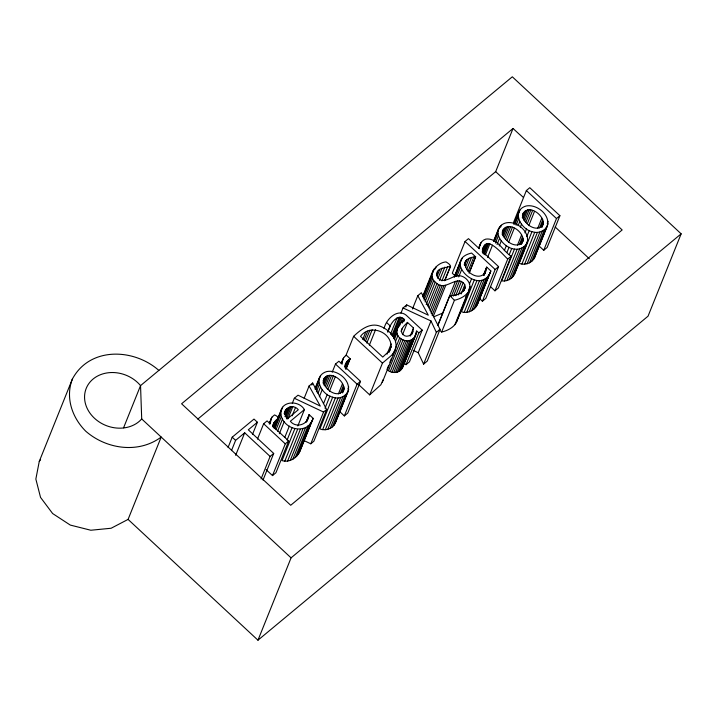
<?xml version="1.0" encoding="UTF-8"?>
<svg xmlns="http://www.w3.org/2000/svg" width="717" height="717" viewBox="0 0 717 717"><rect width="100%" height="100%" fill="white"/><g stroke="black" fill="none" stroke-linecap="round" stroke-linejoin="round"><path stroke-width="1.08" d="M306.105 422.008L309.188 414.668L313.159 418.361C308.418 434.377 285.76 430.989 281.369 416.46C277.282 401.654 297.77 398.589 304.42 409.568L297.833 425.952M332.661 397.191C321.35 394.708 311.77 376.093 326.764 371.567C337.331 369.345 351.079 380.252 348.095 391.41L335.332 423.164C332.652 428.748 325.581 431.15 319.899 428.945L332.661 397.191C338.343 399.396 345.424 396.994 348.095 391.41M514.474 249.104C503.486 247.965 490.311 231.17 503.531 223.749C514.439 218.649 530.293 230.847 527.174 242.651L514.403 274.405C512.144 279.021 506.767 281.718 501.712 280.858L514.474 249.104C519.529 249.964 524.916 247.266 527.174 242.651M531.969 231.627C520.659 229.144 511.078 210.538 526.072 206.012C536.639 203.78 550.396 214.688 547.403 225.846L534.64 257.6C531.969 263.193 524.889 265.595 519.207 263.381L531.969 231.627C537.66 233.841 544.732 231.439 547.403 225.846M335.332 423.164L335.968 419.472M534.64 257.6L535.285 253.908M391.097 346.777C391.473 331.747 369.667 323.591 360.526 336.381L382.761 357.066L389.313 350.918L391.097 346.777L389.035 351.895M483.67 274.477L486.753 267.136L490.84 270.936C481.636 298.245 440.516 260.208 471.598 253.047L475.685 256.838L469.097 273.231M269.413 422.949L271.895 417.213L274.539 414.892C283.78 419.095 271.241 420.314 273.347 426.723L288.691 441L275.928 472.754L272.505 475.595L266.106 469.644M271.062 418.853L270.282 423.881L267.074 420.897L263.65 423.738L257.475 439.1M346.051 368.995L350.165 358.751L346.374 355.229C343.058 356.86 342.134 360.812 342.117 364.209L338.908 361.225L335.484 364.066L332.195 372.257M484.54 274.36L486.556 267.307M388.641 365.356L387.001 369.452C391.643 374.399 401.126 373.324 403.124 366.315L415.887 334.561L416.505 330.779L418.809 332.921L406.046 364.675L403.743 362.533M439.252 329.829L441.654 332.061C447.336 330.698 453.153 327.884 456.245 322.704L469.008 290.95C472.799 283.538 465.01 274.736 457.267 275.713C450.823 276.825 441.887 285.196 437.137 276.601L436.85 274.288C436.017 264.241 459.274 270.067 446.037 261.911C435.828 262.691 425.871 276.547 436.949 283.493C445.965 291.505 457.742 273.419 464.795 284.774L465.181 287.15L464.087 290.457M412.858 331.711L413.485 327.974L407.48 322.39C404.558 325.348 398.643 330.367 403.062 334.552C406.145 337.994 411.621 335.708 412.858 331.711L411.621 334.785M304.42 409.568L290.34 421.264C296.318 428.784 308.731 424.285 308.991 414.838M285.402 410.662L284.927 413.288L285.653 416.003L287.553 418.674L298.308 409.739C293.889 404.056 285.061 406.88 284.165 413.736M72.381 379.033L39.274 461.381L35.85 479.073L40.537 497.392L52.637 513.542L70.293 525.077L90.826 530.239L111.117 528.25L128.083 519.404L161.191 437.056C138.498 453.933 106.313 449.227 85.735 431.195C72.103 417.572 65.193 397.603 72.381 379.033C89.733 346.58 133.765 348.202 158.851 370.411M490.347 286.522L494.963 290.815L507.726 259.061C502.644 254.58 484.692 231.869 482.451 251.631L498.593 266.643L485.83 298.397L482.407 301.239L479.153 298.209M403.124 366.315L403.537 364.317M343.819 389.833C345.379 380.763 329.453 369.21 323.591 379.311C321.969 388.381 337.985 399.88 343.819 389.833L342.592 392.907M522.899 241.082C524.45 232.003 508.532 220.451 502.671 230.551C501.049 239.63 517.065 251.129 522.899 241.082L522.075 243.135M543.136 224.278C544.687 215.199 528.761 203.646 522.899 213.747C521.277 222.826 537.293 234.316 543.136 224.278L541.9 227.352M387.96 331.899C389.214 325.473 397.209 311.85 404.576 319.692C396.958 323.896 392.943 336.067 403.008 339.858C407.821 342.368 414.336 339.858 415.887 334.561M494.963 290.815L498.387 287.974L511.149 256.22C503.02 251.246 497.006 237.426 485.741 239.12C481.537 240.276 479.243 244.614 479.368 248.772L468.47 238.636L465.055 241.477L452.293 273.231L454.73 275.498M514.403 274.405L527.784 240.509M350.165 358.751L346.759 361.565L345.182 367.059L360.526 381.336L347.763 413.082L344.339 415.923L339.535 411.459M358.482 384.446L369.685 394.87L380.879 384.76L383.219 379.58M382.286 382.367L395.058 350.613C399.199 340.279 389.887 330.044 380.727 326.432C370.339 321.987 360.732 329.569 353.633 336.318L345.809 355.775M456.245 322.704L469.743 288.888M123.575 427.816L140.541 385.621L512.314 76.8L681.15 233.832L648.043 316.179L257.968 640.2L128.083 519.404M228.078 447.426L232.2 437.182L253.997 419.078L257.403 422.25L252.456 434.538M231.483 450.599L235.606 440.355L244.703 432.799L270.112 456.433L261.06 478.965M235.642 455.331L244.703 432.799M269.422 423.353L271.895 417.213M269.305 424.106L270.533 421.031M272.792 425.889L274.028 422.815M272.675 426.705L273.5 424.661M272.863 426.355L274.925 421.238M273.258 427.108L276.135 419.938M273.903 427.305L277.192 419.113M277.757 418.477L281.467 409.255M274.252 427.888L280.84 411.495M274.441 427.798L279.388 415.412M280.213 413.359L282.677 407.22M274.217 428.667L278.33 418.423M275.041 428.273L280.804 413.933M276.009 429.77L281.369 416.46M284.488 413.575L286.128 409.479M277.578 431.258L282.525 418.961M284.81 414.48L287.284 408.332M284.954 416.595L288.664 407.373M285.913 417.043L290.035 406.799M279.325 433.74L284.273 421.453M292.267 403.375L294.328 398.249L298.021 395.184L320.275 406.082L309.099 385.979L312.666 383.021L326.629 409.488L313.867 441.242L310.793 443.796L303.739 440.471M286.468 418.871L291.407 406.575M263.014 480.076L273.715 453.44L248.306 429.806L257.403 422.25M287.867 418.961L292.805 406.673M292.151 415.851L295.449 407.65M284.783 437.397L289.31 426.131M272.505 475.595L285.276 443.841L288.691 441M287.096 440.068L292.034 427.78M304.16 398.276L309.099 385.979M311.841 385.065L312.666 383.021M294.786 428.865L282.023 460.619C289.811 463.03 297.86 457.437 300.396 450.115L313.159 418.361M284.81 461.139L297.573 429.384M315.247 387.96L319.37 377.716M315.05 389.098L320.553 375.744M315.838 389.394L318.715 382.224M287.562 461.094L300.324 429.34M316.394 391.832L319.271 384.662M290.224 460.484L302.986 428.73M306.311 421.838L309.188 414.668M317.972 393.274L320.445 387.135M306.777 421.614L308.722 416.443M323.08 381.103L324.317 378.029M322.982 383.012L325.446 376.864M292.787 459.319L305.55 427.565M323.537 384.142L326.827 375.95M319.352 396.788L322.238 389.618M295.261 457.58L308.032 425.826M324.192 385.629L328.314 375.385M297.152 455.734L309.923 423.98M325.366 386.463L329.901 375.197M298.523 453.816L311.286 422.062M299.536 451.943L312.298 420.189M326.647 387.655L331.586 375.367M328.019 389.232L333.369 375.914M323.573 403.546L327.284 394.323M329.479 391.213L335.242 376.873M341.247 363.286L342.896 359.181M341.668 362.659L343.73 357.541M341.543 363.402L342.368 361.359M310.793 443.796L323.555 412.042L326.629 409.488M325.016 408.305L329.954 396.008M345.038 365.195L345.863 363.143M344.698 366.683L346.759 361.565M345.092 367.436L347.969 360.266M345.325 368.663L349.027 359.441M345.872 369.147L349.986 358.903M322.632 429.617L335.395 397.863M338.406 393.893L342.529 383.649M325.303 429.761L338.065 398.007M340.199 393.534L343.497 385.343M362.73 339.508L365.607 332.338M341.964 392.074L344.026 386.947M327.812 429.358L340.584 397.603M342.475 392.549L344.124 388.453M364.048 340.306L367.758 331.093M330.17 428.416L342.932 396.662M365.347 341.543L369.882 330.268M332.365 426.929L345.137 395.175M347.924 388.99L348.749 386.938M366.808 343.093L372.168 329.775M334.14 425.136L346.903 393.382M335.941 421.013L348.713 389.259M369.354 345.128L375.529 329.757M344.339 415.923L357.111 384.178L360.526 381.336M257.968 640.2L291.075 557.853L681.15 233.832M384.061 328.628C385.907 319.065 398.518 306.993 407.417 316.34L422.205 330.098L409.443 361.852L406.046 364.675M387.763 332.061L390.433 325.751M390.451 334.319L397.039 317.927M391.814 335.583L399.226 317.147M400.964 313.078L403.026 307.96L406.718 304.895L428.273 315.175L417.805 295.691L421.363 292.724L440.032 329.336L427.26 361.09L423.604 364.128L418.226 352.71L413.234 350.389M392.504 336.605L400.328 317.147M369.685 394.87L382.457 363.116L391.581 355.336L395.058 350.613M393.633 336.891L401.457 317.425M393.436 337.949L397.146 328.727M405.894 306.939L406.718 304.895M387.037 354.18L391.15 343.945M393.687 338.299L398.302 326.522M399.342 326.235L402.64 318.043M389.214 352.011L390.451 348.946M394.359 339.544L396.833 333.405M402.237 323.143L403.886 319.038M395.434 341.722L397.908 335.583M403.761 321.736L404.576 319.692M401.045 331.353L402.282 328.278M389.878 362.282L391.527 358.186M392.764 355.112L399.763 337.698M412.445 309L417.805 295.691M402.542 334.678L407.48 322.39M388.533 370.662L401.305 338.917M390.245 371.612L403.008 339.858M392.02 372.248L404.791 340.494M422.779 296.049L433.077 270.443M422.878 297.062L431.939 274.521M432.297 273.715L434.359 268.597M423.424 298.138L432.073 276.628M435.291 268.929L436.115 266.876M393.75 372.562L406.521 340.808M424.016 300.1L432.665 278.59M395.488 372.553L408.251 340.799M410.187 336.165L413.485 327.974M425.073 301.929L433.722 280.419M397.146 372.231L409.918 340.476M436.465 275.005L437.702 271.931M398.688 371.621L411.45 339.867M437.191 275.902L439.664 269.762M426.185 304.653L435.246 282.122M400.041 370.716L412.804 338.962M403.949 363.295L416.308 332.563M437.944 278.42L442.066 268.176M402.138 368.493L414.901 336.739M427.888 306.034L436.949 283.493M439.485 280.428L444.836 267.109M429.205 308.059L438.679 284.497M441.932 280.867L447.695 266.527M430.146 310.757L440.444 285.151M431.096 313.15L442.219 285.491M444.585 280.741L450.348 266.401M444.854 280.517L450.617 266.177M432.073 315.247L444.011 285.545M418.226 352.71L430.989 320.965L403.026 307.96M433.4 316.054L445.75 285.321M197.811 419.078L495.68 171.65L513.04 128.46L622.159 229.951L290.717 505.27L181.598 403.779L513.04 128.46M454.255 276.78L460.852 260.388M454.363 276.959L460.126 262.619M454.721 276.753L457.195 270.605M458.011 268.552L460.072 263.435M460.897 261.382L462.133 258.317M455.501 276.17L460.036 264.905M456.828 276.484L460.529 267.271M437.675 325.545L455.456 281.315M437.935 325.33L449.873 295.628C455.573 295.825 462.241 293.88 464.912 288.404M423.604 364.128L436.366 332.374L440.032 329.336M458.719 276.905L461.596 269.735M451.459 296.04L457.634 280.67M464.257 264.734C464.876 258.927 470.836 257.062 475.685 256.838M464.562 265.604L467.036 259.464M453.44 296.058L459.615 280.688M465.476 267.405L469.178 258.192M455.689 295.691L461.452 281.351M466.588 269.717L471.526 257.43M441.654 332.061L454.417 300.306C460.099 298.944 465.916 296.13 469.008 290.95M458.28 294.929L463.218 282.632M468.031 271.42L473.794 257.08M478.517 248.288L480.166 244.192M478.651 248.521L481.116 242.373M469.312 272.37L475.488 257.009M461.085 293.988L464.795 284.774M463.541 291.254L465.181 287.15M482.389 249.722L483.213 247.679M482.353 250.161L484.002 246.065M469.411 284.093L471.472 278.967M482.227 251.99L485.113 244.82M482.658 253.173L486.368 243.95M465.494 297.958L466.731 294.884M468.38 290.788L470.029 286.692M454.901 324.711L467.663 292.957M483.428 253.737L487.551 243.493M484.181 254.678L488.716 243.413M474.242 280.078L461.479 311.832C468.38 314.136 476.097 309.529 478.078 302.691L490.84 270.936M485.391 254.92L489.917 243.655M464.168 312.37L476.93 280.616M493.502 241.253L498.44 228.965M493.717 241.369L499.632 226.984M487.56 257.43L492.498 245.142M494.497 241.656L497.795 233.464M500.565 227.244L501.389 225.201M466.758 312.361L479.53 280.607M495.465 243.081L498.351 235.911M483.464 275.337L486.753 267.136M469.25 311.814L482.012 280.06M483.957 275.14L485.776 271.295M483.894 275.471L486.359 269.323M497.051 244.524L499.525 238.376M502.16 232.353L503.397 229.279M502.052 234.262L504.526 228.114M471.598 310.766L484.36 279.012M502.608 235.382L505.906 227.19M473.776 309.26L486.538 277.506M499.247 245.985L501.308 240.867M503.271 236.879L507.385 226.635M475.416 307.647L488.178 275.893M476.563 305.962L489.326 274.208M477.414 304.313L490.177 272.559M504.445 237.712L508.971 226.438M505.718 238.904L510.665 226.608M513.605 222.297L526.368 190.543L529.791 187.702L559.914 215.709L547.143 247.464L543.728 250.305L538.843 245.761M482.407 301.239L495.169 269.484L498.593 266.643M507.089 240.482L512.449 227.164M514.152 223.426L518.678 212.16M513.946 224.555L518.068 214.32M514.51 223.498L519.861 210.18M504.302 250.69L506.363 245.572M515.147 223.829L518.024 216.659M508.559 242.454L514.322 228.114M516.115 225.246L518.588 219.106M506.973 252.375L509.034 247.257M518.113 225.667L519.753 221.571M522.388 215.548L523.625 212.474M522.29 217.448L524.754 211.309M522.845 218.577L526.135 210.386M509.267 254.58L511.741 248.432M520.309 227.128L521.546 224.062M523.5 220.074L527.622 209.83M524.674 220.899L529.209 209.633M525.955 222.1L530.894 209.803M517.486 245.133L521.6 234.889M527.327 223.677L532.677 210.359M504.383 281.01L517.145 249.256M519.278 244.784L522.568 236.592M524.943 232.864L526.592 228.759M520.632 244.345L523.096 238.196M528.788 225.649L534.55 211.309M506.892 280.607L519.655 248.853M521.367 244.398L523.204 239.693M509.249 279.666L522.012 247.912M526.798 236.592L529.271 230.453M511.445 278.178L524.208 246.424M513.211 276.377L525.982 244.622M521.94 264.053L534.712 232.299M537.714 228.329L541.837 218.085M524.611 264.197L537.374 232.442M539.507 227.979L542.805 219.778M541.272 226.509L543.334 221.392M541.792 226.984L543.432 222.888M527.129 263.802L539.892 232.048M529.478 262.852L542.249 231.107M531.682 261.364L544.445 229.61M547.232 223.426L548.057 221.383M533.448 259.572L546.211 227.818M535.258 255.458L548.021 223.704M543.728 250.305L556.491 218.551L559.914 215.709M465.907 260.638C461.336 269.861 477.898 282.032 484.782 273.096M39.274 461.381L40.573 459.696M449.873 295.628L454.417 300.306M270.112 456.433L273.715 453.44M418.809 332.921L422.205 330.098M507.726 259.061L511.149 256.22M442.694 313.069L433.857 316.78M294.328 398.249L323.555 412.042M526.368 190.543L556.491 218.551M495.68 171.65L523.365 197.399M555.128 226.939L589.329 258.747M465.055 241.477L495.169 269.484M386.535 322.48L390.227 325.921M353.633 336.318L382.457 363.116M335.484 364.066L357.111 384.178M263.65 423.738L285.276 443.841M232.2 437.182L235.606 440.355M141.706 418.943L140.541 385.621A32.104 27.076 21.9 0 0 94.124 378.217A32.104 27.076 21.9 0 0 95.558 419.221A32.104 27.076 21.9 0 0 141.706 418.943L291.075 557.853M430.989 320.965L436.366 332.374"/></g></svg>
